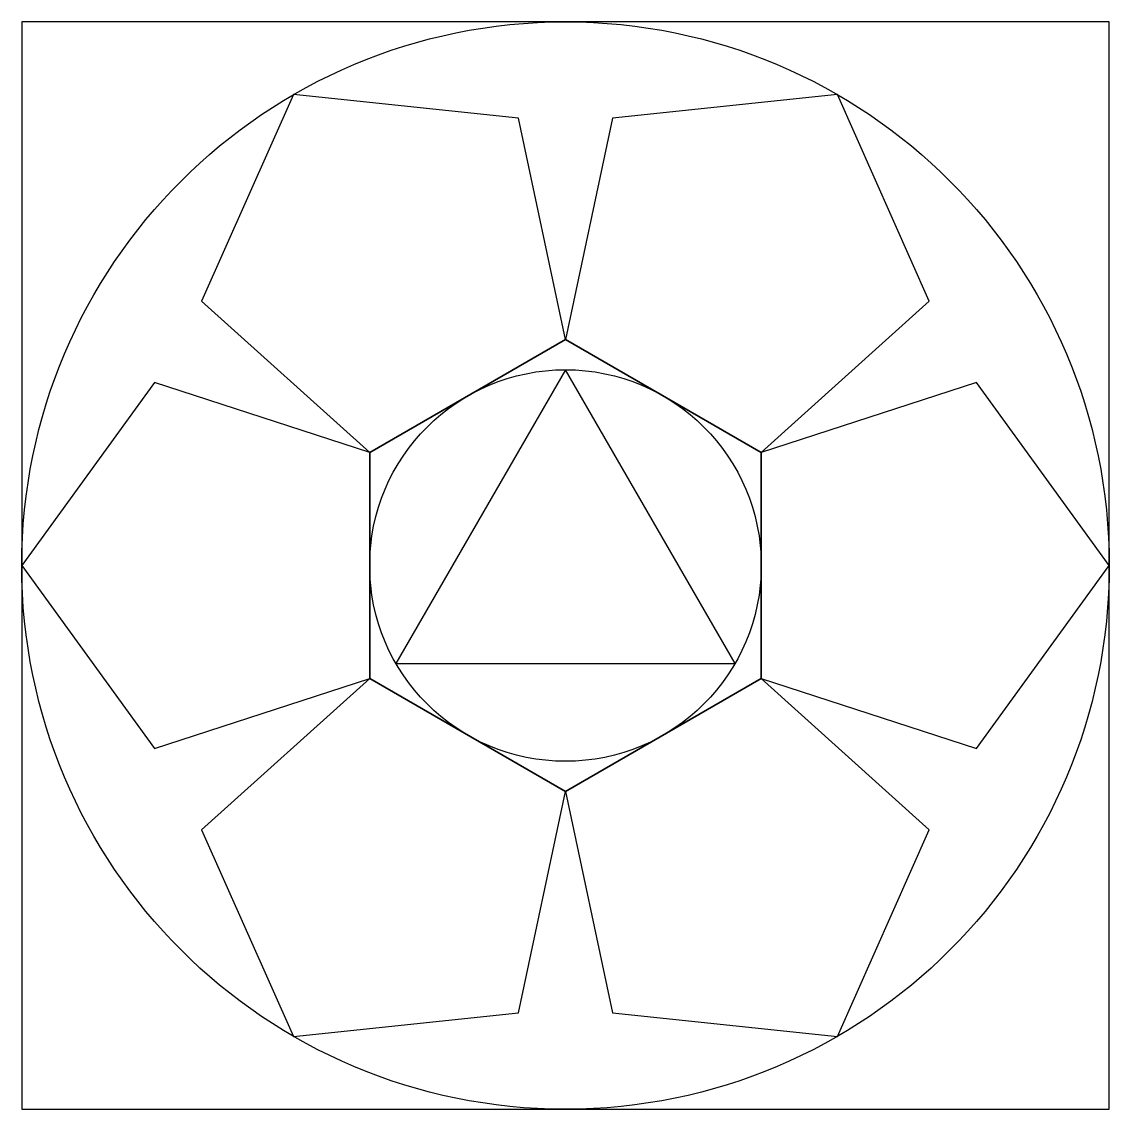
# Model space of a CAD drawing. Header units: millimetres. Extents: x 1300.5 to 1361.6, y 597.1 to 658.2.
import ezdxf

# ---------------------------------------------------------------- set-up
doc = ezdxf.new("R2010")
doc.units = ezdxf.units.MM

msp = doc.modelspace()

# ---------------------------------------------------------------- linework, layer by layer
for points in [[(1361.613, 658.207), (1300.521, 658.207), (1300.521, 597.116), (1361.613, 597.116)], [(1320.067, 634.012), (1331.067, 640.363), (1328.426, 652.787), (1315.794, 654.115), (1310.628, 642.511)], [(1331.067, 640.363), (1342.067, 634.012), (1351.506, 642.511), (1346.34, 654.115), (1333.708, 652.787)], [(1320.067, 621.311), (1331.067, 614.96), (1342.067, 621.311), (1342.067, 634.012), (1331.067, 640.363), (1320.067, 634.012)], [(1331.067, 638.661), (1321.541, 622.161), (1340.593, 622.161)], [(1320.067, 621.311), (1320.067, 634.012), (1307.987, 637.937), (1300.521, 627.661), (1307.987, 617.386)], [(1342.067, 634.012), (1342.067, 621.311), (1354.147, 617.386), (1361.613, 627.661), (1354.147, 637.937)], [(1331.067, 614.96), (1320.067, 621.311), (1310.628, 612.812), (1315.794, 601.208), (1328.426, 602.536)], [(1342.067, 621.311), (1331.067, 614.96), (1333.708, 602.536), (1346.34, 601.208), (1351.506, 612.812)]]:
    msp.add_lwpolyline(points, close=True)
for radius in [30.546, 11]:
    msp.add_circle((1331.067, 627.661), radius)

doc.saveas('drawing.dxf')
